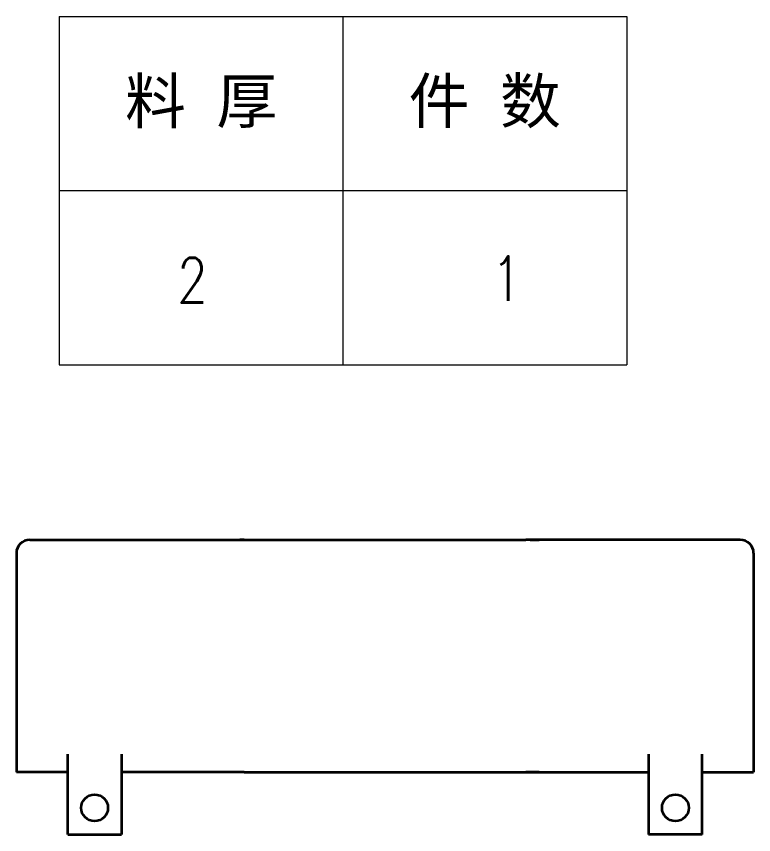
# Model space of a CAD drawing. Header units: millimetres. Extents: x 1201 to 11615, y -7347 to 2683.
# Drawn here: x 5065.7 to 5230.7, y -2753.6 to -2570.3 of the extents above; entities that cross this region are included whole.
import ezdxf
from ezdxf.enums import TextEntityAlignment as Align

# ---------------------------------------------------------------- set-up
doc = ezdxf.new("R2010")
doc.units = ezdxf.units.MM
doc.layers.add('DIM', color=3, linetype='Continuous', lineweight=20)
doc.layers.add('DRAWING', color=7, linetype='Continuous', lineweight=35)
doc.styles.add('DIM', font='romans.shx', dxfattribs={"width": 0.8, "bigfont": 'bigfont.shx'})
doc.styles.get("Standard").update_dxf_attribs({"font": 'arial.ttf'})

# ---------------------------------------------------------------- blocks, each defined once
blk = doc.blocks.new('*T31')
at = {"color": 0, "linetype": 'ByBlock', "lineweight": -2, "transparency": 16777216}
for p, q in [((0, 0), (127, 0)), ((0, 0), (0, -78)), ((63.5, 0), (63.5, -78)), ((127, 0), (127, -78)), ((0, -39), (127, -39)), ((0, -78), (127, -78))]:
    blk.add_line(p, q, dxfattribs=at)
at = {"color": 0, "transparency": 16777216, "char_height": 10, "width": 60.5, "attachment_point": 5}
for s, insert in [('{\\fSimSun|b0|i0|c134|p2;料 厚}', (31.75, -19.5)), ('{\\fSimSun|b0|i0|c134|p2;件 数}', (95.25, -19.5))]:
    blk.add_mtext(s, dxfattribs=dict(at, insert=insert))
blk = doc.blocks.new('拆图参数')
blk.add_blockref('*T31', (-63.5, 78))
at = {"style": 'DIM', "width": 0.8}
blk.add_attdef('6', text='', height=10, dxfattribs=at).set_placement((-37.13, 18.91), align=Align.MIDDLE_LEFT)
blk.add_attdef('1', text='', height=10, dxfattribs=at).set_placement((36.65, 19.27), align=Align.MIDDLE_CENTER)

msp = doc.modelspace()

# ---------------------------------------------------------------- linework, layer by layer
at = {"layer": 'DRAWING', "lineweight": 35}
for p, q in [((5068.727, -2687.566), (5113.727, -2687.566)), ((5116.727, -2687.566), (5179.727, -2687.566)), ((5227.727, -2687.566), (5182.727, -2687.566)), ((5065.727, -2690.566), (5065.727, -2739.566)), ((5230.727, -2690.566), (5230.727, -2739.566)), ((5113.727, -2739.566), (5089.227, -2739.566)), ((5116.727, -2739.566), (5179.727, -2739.566)), ((5182.727, -2739.566), (5207.227, -2739.566)), ((5077.227, -2753.566), (5089.227, -2753.566)), ((5219.227, -2753.566), (5207.227, -2753.566))]:
    msp.add_line(p, q, dxfattribs=at)
at = {"layer": 'DRAWING', "lineweight": 35, "ltscale": 0.05}
for p, q in [((5113.727, -2687.566), (5115.727, -2687.566)), ((5180.727, -2687.566), (5182.727, -2687.566)), ((5077.227, -2753.566), (5077.227, -2735.566)), ((5089.227, -2735.566), (5089.227, -2753.566)), ((5207.227, -2735.566), (5207.227, -2753.566)), ((5219.227, -2753.566), (5219.227, -2735.566)), ((5115.727, -2739.566), (5113.727, -2739.566)), ((5182.727, -2739.566), (5180.727, -2739.566))]:
    msp.add_line(p, q, dxfattribs=at)
at = {"layer": 'DRAWING', "lineweight": 35, "ltscale": 0.075}
for p, q in [((5113.727, -2687.566), (5116.727, -2687.566)), ((5182.727, -2687.566), (5179.727, -2687.566)), ((5116.727, -2739.566), (5113.727, -2739.566)), ((5179.727, -2739.566), (5182.727, -2739.566))]:
    msp.add_line(p, q, dxfattribs=at)
at = {"layer": 'DRAWING', "lineweight": 35, "ltscale": 0.025}
for p, q in [((5116.727, -2687.566), (5115.727, -2687.566)), ((5180.727, -2687.566), (5179.727, -2687.566)), ((5116.727, -2739.566), (5115.727, -2739.566)), ((5180.727, -2739.566), (5179.727, -2739.566))]:
    msp.add_line(p, q, dxfattribs=at)
at = {"layer": 'DRAWING', "lineweight": 35, "ltscale": 0.2875}
for p, q in [((5077.227, -2739.566), (5065.727, -2739.566)), ((5219.227, -2739.566), (5230.727, -2739.566))]:
    msp.add_line(p, q, dxfattribs=at)
at = {"layer": 'DRAWING', "lineweight": 35}
for centre in [(5083.227, -2747.566), (5213.227, -2747.566)]:
    msp.add_circle(centre, 3, dxfattribs=at)
for centre, start, end in [((5068.727, -2690.566), 90, 180), ((5227.727, -2690.566), 0, 90)]:
    msp.add_arc(centre, 3, start, end, dxfattribs=at)

# ---------------------------------------------------------------- block references
at = {"layer": 'DIM'}
msp.add_blockref('拆图参数', (5138.822, -2648.322), dxfattribs=at).add_auto_attribs({'1': '1', '6': '2'})

doc.saveas('drawing.dxf')
